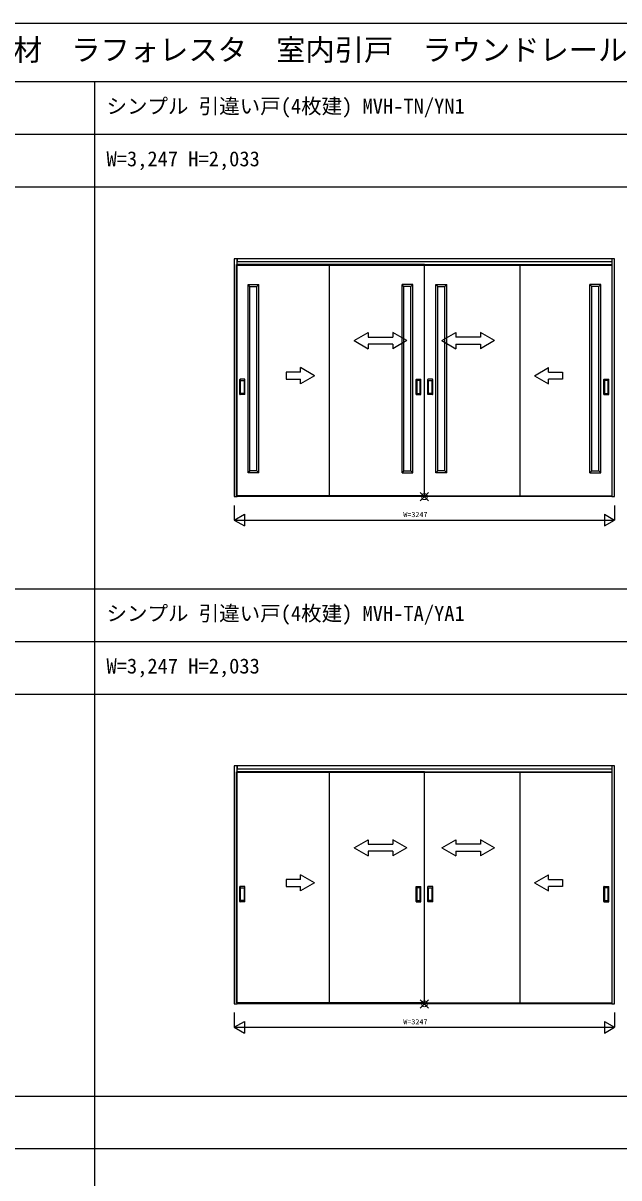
# Model space of a CAD drawing. Units: millimetres, scale not verified. Extents: x -14341 to 14340, y -10000 to 10000.
# Drawn here: x -9253 to -4165, y 130 to 10000 of the extents above; entities that cross this region are included whole.
import ezdxf
from ezdxf.enums import TextEntityAlignment as Align

# ---------------------------------------------------------------- set-up
doc = ezdxf.new("R2010")
doc.units = ezdxf.units.MM
doc.header["$LTSCALE"] = 50
for name, color, linetype in [('0-0_0', 7, 'Continuous'), ('0-1_YKK_A1', 4, 'Continuous'), ('0-4_YKK_F1', 7, 'Continuous'), ('0-6_YKK_N1', 2, 'Continuous')]:
    doc.layers.add(name, color=color, linetype=linetype)
doc.layers.add('0-5_YKK_IN', color=1, linetype='Continuous', lineweight=18)
doc.styles.add('ＭＳ ゴシック', font='')
doc.styles.get('ＭＳ ゴシック').set_extended_font_data('MS Gothic')

msp = doc.modelspace()

# ---------------------------------------------------------------- linework, layer by layer
at = {"layer": '0-1_YKK_A1'}
for p, q in [((-7430.16, 5960.6), (-7430.16, 7935.6)), ((-5826.16, 7935.6), (-7430.16, 7935.6)), ((-7425.66, 7961.6), (-4226.66, 7961.6)), ((-7425.66, 7931.6), (-4226.66, 7931.6)), ((-6640.16, 7935.6), (-6640.16, 5960.6)), ((-5826.16, 5960.6), (-5826.16, 7935.6)), ((-5826.16, 7935.6), (-4222.16, 7935.6)), ((-5012.16, 7935.6), (-5012.16, 5960.6)), ((-4222.16, 5960.6), (-4222.16, 7935.6)), ((-7331.66, 6156.1), (-7331.66, 7765.1)), ((-7331.66, 7765.1), (-7239.66, 7765.1)), ((-7315.66, 7749.1), (-7331.66, 7765.1)), ((-7315.66, 6172.1), (-7315.66, 7749.1)), ((-7255.66, 6172.1), (-7255.66, 7749.1)), ((-7239.66, 6156.1), (-7239.66, 7765.1)), ((-6016.66, 6156.1), (-6016.66, 7765.1)), ((-5924.66, 7765.1), (-6016.66, 7765.1)), ((-6000.66, 6172.1), (-6000.66, 7749.1)), ((-5940.66, 7749.1), (-5924.66, 7765.1)), ((-5940.66, 6172.1), (-5940.66, 7749.1)), ((-5924.66, 6156.1), (-5924.66, 7765.1)), ((-5727.66, 6156.1), (-5727.66, 7765.1)), ((-5727.66, 7765.1), (-5635.66, 7765.1)), ((-5711.66, 7749.1), (-5727.66, 7765.1)), ((-5711.66, 6172.1), (-5711.66, 7749.1)), ((-5651.66, 6172.1), (-5651.66, 7749.1)), ((-5635.66, 6156.1), (-5635.66, 7765.1)), ((-4412.66, 6156.1), (-4412.66, 7765.1)), ((-4320.66, 7765.1), (-4412.66, 7765.1)), ((-4396.66, 6172.1), (-4396.66, 7749.1)), ((-4336.66, 7749.1), (-4320.66, 7765.1)), ((-4336.66, 6172.1), (-4336.66, 7749.1)), ((-4320.66, 6156.1), (-4320.66, 7765.1)), ((-6425.66, 7286.55), (-6305.66, 7355.83)), ((-6305.66, 7355.83), (-6305.66, 7316.55)), ((-6305.66, 7316.55), (-6095.66, 7316.55)), ((-6095.66, 7355.83), (-6095.66, 7316.55)), ((-5975.66, 7286.55), (-6095.66, 7355.83)), ((-5676.66, 7286.55), (-5556.66, 7355.83)), ((-5556.66, 7355.83), (-5556.66, 7316.55)), ((-5346.66, 7316.55), (-5556.66, 7316.55)), ((-5346.66, 7355.83), (-5346.66, 7316.55)), ((-5226.66, 7286.55), (-5346.66, 7355.83)), ((-6425.66, 7286.55), (-6305.66, 7216.55)), ((-6305.66, 7256.55), (-6305.66, 7216.55)), ((-6095.66, 7256.55), (-6305.66, 7256.55)), ((-5975.66, 7286.55), (-6095.66, 7216.55)), ((-6095.66, 7256.55), (-6095.66, 7216.55)), ((-5676.66, 7286.55), (-5556.66, 7216.55)), ((-5556.66, 7256.55), (-5346.66, 7256.55)), ((-5556.66, 7256.55), (-5556.66, 7216.55)), ((-5226.66, 7286.55), (-5346.66, 7216.55)), ((-5346.66, 7256.55), (-5346.66, 7216.55)), ((-6765.15, 6986.55), (-6885.15, 7055.83)), ((-6885.15, 7016.55), (-6885.15, 7055.83)), ((-4887.16, 6986.55), (-4767.16, 7055.83)), ((-4767.16, 7016.55), (-4767.16, 7055.83)), ((-7401.16, 6826.6), (-7401.16, 6954.6)), ((-7360.16, 6955.6), (-7400.16, 6955.6)), ((-7395.16, 6836.6), (-7395.16, 6944.6)), ((-7394.16, 6945.6), (-7366.16, 6945.6)), ((-7365.16, 6944.6), (-7365.16, 6836.6)), ((-7359.16, 6826.6), (-7359.16, 6954.6)), ((-6765.15, 6986.55), (-6885.15, 6917.27)), ((-6885.15, 6917.27), (-6885.15, 6956.55)), ((-5897.16, 6826.6), (-5897.16, 6954.6)), ((-5896.16, 6955.6), (-5856.16, 6955.6)), ((-5891.16, 6944.6), (-5891.16, 6836.6)), ((-5862.16, 6945.6), (-5890.16, 6945.6)), ((-5861.16, 6836.6), (-5861.16, 6944.6)), ((-5855.16, 6826.6), (-5855.16, 6954.6)), ((-5797.16, 6826.6), (-5797.16, 6954.6)), ((-5756.16, 6955.6), (-5796.16, 6955.6)), ((-5791.16, 6836.6), (-5791.16, 6944.6)), ((-5790.16, 6945.6), (-5762.16, 6945.6)), ((-5761.16, 6944.6), (-5761.16, 6836.6)), ((-5755.16, 6826.6), (-5755.16, 6954.6)), ((-4887.16, 6986.55), (-4767.16, 6917.27)), ((-4767.16, 6917.27), (-4767.16, 6956.55)), ((-4293.16, 6826.6), (-4293.16, 6954.6)), ((-4292.16, 6955.6), (-4252.16, 6955.6)), ((-4287.16, 6944.6), (-4287.16, 6836.6)), ((-4258.16, 6945.6), (-4286.16, 6945.6)), ((-4257.16, 6836.6), (-4257.16, 6944.6)), ((-4251.16, 6826.6), (-4251.16, 6954.6)), ((-7360.16, 6825.6), (-7400.16, 6825.6)), ((-7366.16, 6835.6), (-7394.16, 6835.6)), ((-5896.16, 6825.6), (-5856.16, 6825.6)), ((-5890.16, 6835.6), (-5862.16, 6835.6)), ((-5756.16, 6825.6), (-5796.16, 6825.6)), ((-5762.16, 6835.6), (-5790.16, 6835.6)), ((-4292.16, 6825.6), (-4252.16, 6825.6)), ((-4286.16, 6835.6), (-4258.16, 6835.6)), ((-7315.66, 6172.1), (-7331.66, 6156.1)), ((-7239.66, 6156.1), (-7331.66, 6156.1)), ((-7255.66, 6172.1), (-7315.66, 6172.1)), ((-7255.66, 6172.1), (-7239.66, 6156.1)), ((-6000.66, 6172.1), (-6016.66, 6156.1)), ((-6016.66, 6156.1), (-5924.66, 6156.1)), ((-6000.66, 6172.1), (-5940.66, 6172.1)), ((-5940.66, 6172.1), (-5924.66, 6156.1)), ((-5711.66, 6172.1), (-5727.66, 6156.1)), ((-5635.66, 6156.1), (-5727.66, 6156.1)), ((-5651.66, 6172.1), (-5711.66, 6172.1)), ((-5651.66, 6172.1), (-5635.66, 6156.1)), ((-4396.66, 6172.1), (-4412.66, 6156.1)), ((-4412.66, 6156.1), (-4320.66, 6156.1)), ((-4396.66, 6172.1), (-4336.66, 6172.1)), ((-4336.66, 6172.1), (-4320.66, 6156.1)), ((-5826.16, 5960.6), (-7430.16, 5960.6)), ((-4226.66, 5956.6), (-7425.66, 5956.6)), ((-4226.66, 5952.6), (-7425.66, 5952.6)), ((-5826.16, 5960.6), (-4222.16, 5960.6)), ((-7430.16, 1625.6), (-7430.16, 3600.6)), ((-5826.16, 3600.6), (-7430.16, 3600.6)), ((-7425.66, 3626.6), (-4226.66, 3626.6)), ((-7425.66, 3596.6), (-4226.66, 3596.6)), ((-6640.16, 3600.6), (-6640.16, 1625.6)), ((-5826.16, 1625.6), (-5826.16, 3600.6)), ((-5826.16, 3600.6), (-4222.16, 3600.6)), ((-5012.16, 3600.6), (-5012.16, 1625.6)), ((-4222.16, 1625.6), (-4222.16, 3600.6)), ((-6425.66, 2951.55), (-6305.66, 3020.83)), ((-6305.66, 3020.83), (-6305.66, 2981.55)), ((-6305.66, 2981.55), (-6095.66, 2981.55)), ((-6095.66, 3020.83), (-6095.66, 2981.55)), ((-5975.66, 2951.55), (-6095.66, 3020.83)), ((-5676.66, 2951.55), (-5556.66, 3020.83)), ((-5556.66, 3020.83), (-5556.66, 2981.55)), ((-5346.66, 2981.55), (-5556.66, 2981.55)), ((-5346.66, 3020.83), (-5346.66, 2981.55)), ((-5226.66, 2951.55), (-5346.66, 3020.83)), ((-6425.66, 2951.55), (-6305.66, 2881.55)), ((-6305.66, 2921.55), (-6305.66, 2881.55)), ((-6095.66, 2921.55), (-6305.66, 2921.55)), ((-5975.66, 2951.55), (-6095.66, 2881.55)), ((-6095.66, 2921.55), (-6095.66, 2881.55)), ((-5676.66, 2951.55), (-5556.66, 2881.55)), ((-5556.66, 2921.55), (-5346.66, 2921.55)), ((-5556.66, 2921.55), (-5556.66, 2881.55)), ((-5226.66, 2951.55), (-5346.66, 2881.55)), ((-5346.66, 2921.55), (-5346.66, 2881.55)), ((-6765.15, 2651.55), (-6885.15, 2720.83)), ((-6885.15, 2681.55), (-6885.15, 2720.83)), ((-4887.16, 2651.55), (-4767.16, 2720.83)), ((-4767.16, 2681.55), (-4767.16, 2720.83)), ((-7401.16, 2491.6), (-7401.16, 2619.6)), ((-7360.16, 2620.6), (-7400.16, 2620.6)), ((-7395.16, 2501.6), (-7395.16, 2609.6)), ((-7394.16, 2610.6), (-7366.16, 2610.6)), ((-7365.16, 2609.6), (-7365.16, 2501.6)), ((-7359.16, 2491.6), (-7359.16, 2619.6)), ((-6765.15, 2651.55), (-6885.15, 2582.27)), ((-6885.15, 2582.27), (-6885.15, 2621.55)), ((-5897.16, 2491.6), (-5897.16, 2619.6)), ((-5896.16, 2620.6), (-5856.16, 2620.6)), ((-5891.16, 2609.6), (-5891.16, 2501.6)), ((-5862.16, 2610.6), (-5890.16, 2610.6)), ((-5861.16, 2501.6), (-5861.16, 2609.6)), ((-5855.16, 2491.6), (-5855.16, 2619.6)), ((-5797.16, 2491.6), (-5797.16, 2619.6)), ((-5756.16, 2620.6), (-5796.16, 2620.6)), ((-5791.16, 2501.6), (-5791.16, 2609.6)), ((-5790.16, 2610.6), (-5762.16, 2610.6)), ((-5761.16, 2609.6), (-5761.16, 2501.6)), ((-5755.16, 2491.6), (-5755.16, 2619.6)), ((-4887.16, 2651.55), (-4767.16, 2582.27)), ((-4767.16, 2582.27), (-4767.16, 2621.55)), ((-4293.16, 2491.6), (-4293.16, 2619.6)), ((-4292.16, 2620.6), (-4252.16, 2620.6)), ((-4287.16, 2609.6), (-4287.16, 2501.6)), ((-4258.16, 2610.6), (-4286.16, 2610.6)), ((-4257.16, 2501.6), (-4257.16, 2609.6)), ((-4251.16, 2491.6), (-4251.16, 2619.6)), ((-7360.16, 2490.6), (-7400.16, 2490.6)), ((-7366.16, 2500.6), (-7394.16, 2500.6)), ((-5896.16, 2490.6), (-5856.16, 2490.6)), ((-5890.16, 2500.6), (-5862.16, 2500.6)), ((-5756.16, 2490.6), (-5796.16, 2490.6)), ((-5762.16, 2500.6), (-5790.16, 2500.6)), ((-4292.16, 2490.6), (-4252.16, 2490.6)), ((-4286.16, 2500.6), (-4258.16, 2500.6)), ((-5826.16, 1625.6), (-7430.16, 1625.6)), ((-4226.66, 1621.6), (-7425.66, 1621.6)), ((-4226.66, 1617.6), (-7425.66, 1617.6)), ((-5826.16, 1625.6), (-4222.16, 1625.6))]:
    msp.add_line(p, q, dxfattribs=at)
for points in [[(-7449.66, 5952.6), (-7425.66, 5952.6), (-7425.66, 7985.6), (-7449.66, 7985.6)], [(-4226.66, 5952.6), (-4202.66, 5952.6), (-4202.66, 7985.6), (-4226.66, 7985.6)], [(-7449.66, 1617.6), (-7425.66, 1617.6), (-7425.66, 3650.6), (-7449.66, 3650.6)], [(-4226.66, 1617.6), (-4202.66, 1617.6), (-4202.66, 3650.6), (-4226.66, 3650.6)]]:
    msp.add_lwpolyline(points, close=True, dxfattribs=at)
for points in [[(-4226.66, 7985.6), (-7425.66, 7985.6), (-7425.66, 7955.6)], [(-7315.66, 7749.1), (-7255.66, 7749.1), (-7239.66, 7765.1)], [(-5940.66, 7749.1), (-6000.66, 7749.1), (-6016.66, 7765.1)], [(-5711.66, 7749.1), (-5651.66, 7749.1), (-5635.66, 7765.1)], [(-4336.66, 7749.1), (-4396.66, 7749.1), (-4412.66, 7765.1)], [(-6885.15, 7016.55), (-7005.15, 7016.55), (-7005.15, 6956.55), (-6885.15, 6956.55)], [(-4767.16, 7016.55), (-4647.16, 7016.55), (-4647.16, 6956.55), (-4767.16, 6956.55)], [(-4226.66, 3650.6), (-7425.66, 3650.6), (-7425.66, 3620.6)], [(-6885.15, 2681.55), (-7005.15, 2681.55), (-7005.15, 2621.55), (-6885.15, 2621.55)], [(-4767.16, 2681.55), (-4647.16, 2681.55), (-4647.16, 2621.55), (-4767.16, 2621.55)]]:
    msp.add_lwpolyline(points, dxfattribs=at)
for centre, start, end in [((-7400.16, 6954.6), 90, 180), ((-7394.16, 6944.6), 90, 180), ((-7366.16, 6944.6), 0, 90), ((-7360.16, 6954.6), 0, 90), ((-5896.16, 6954.6), 90, 180), ((-5890.16, 6944.6), 90, 180), ((-5862.16, 6944.6), 360, 90), ((-5856.16, 6954.6), 0, 90), ((-5796.16, 6954.6), 90, 180), ((-5790.16, 6944.6), 90, 180), ((-5762.16, 6944.6), 0, 90), ((-5756.16, 6954.6), 0, 90), ((-4292.16, 6954.6), 90, 180), ((-4286.16, 6944.6), 90, 180), ((-4258.16, 6944.6), 360, 90), ((-4252.16, 6954.6), 0, 90), ((-7400.16, 6826.6), 180, 270), ((-7394.16, 6836.6), 180, 270), ((-7366.16, 6836.6), 270, 0), ((-7360.16, 6826.6), 270, 0), ((-5896.16, 6826.6), 180, 270), ((-5890.16, 6836.6), 180, 270), ((-5862.16, 6836.6), 270, 360), ((-5856.16, 6826.6), 270, 0), ((-5796.16, 6826.6), 180, 270), ((-5790.16, 6836.6), 180, 270), ((-5762.16, 6836.6), 270, 0), ((-5756.16, 6826.6), 270, 0), ((-4292.16, 6826.6), 180, 270), ((-4286.16, 6836.6), 180, 270), ((-4258.16, 6836.6), 270, 360), ((-4252.16, 6826.6), 270, 0), ((-7400.16, 2619.6), 90, 180), ((-7394.16, 2609.6), 90, 180), ((-7366.16, 2609.6), 0, 90), ((-7360.16, 2619.6), 0, 90), ((-5896.16, 2619.6), 90, 180), ((-5890.16, 2609.6), 90, 180), ((-5862.16, 2609.6), 360, 90), ((-5856.16, 2619.6), 0, 90), ((-5796.16, 2619.6), 90, 180), ((-5790.16, 2609.6), 90, 180), ((-5762.16, 2609.6), 0, 90), ((-5756.16, 2619.6), 0, 90), ((-4292.16, 2619.6), 90, 180), ((-4286.16, 2609.6), 90, 180), ((-4258.16, 2609.6), 360, 90), ((-4252.16, 2619.6), 0, 90), ((-7400.16, 2491.6), 180, 270), ((-7394.16, 2501.6), 180, 270), ((-7366.16, 2501.6), 270, 0), ((-7360.16, 2491.6), 270, 0), ((-5896.16, 2491.6), 180, 270), ((-5890.16, 2501.6), 180, 270), ((-5862.16, 2501.6), 270, 360), ((-5856.16, 2491.6), 270, 0), ((-5796.16, 2491.6), 180, 270), ((-5790.16, 2501.6), 180, 270), ((-5762.16, 2501.6), 270, 0), ((-5756.16, 2491.6), 270, 0), ((-4292.16, 2491.6), 180, 270), ((-4286.16, 2501.6), 180, 270), ((-4258.16, 2501.6), 270, 360), ((-4252.16, 2491.6), 270, 0)]:
    msp.add_arc(centre, 1, start, end, dxfattribs=at)
at = {"layer": '0-4_YKK_F1'}
for p, q in [((-14340.8, 10000.1), (14340.22, 10000.1)), ((-14340.8, 9500.1), (14159.2, 9500.1)), ((-8640.8, -9999.9), (-8640.8, 9500.1)), ((-14340.8, 9050.1), (14159.2, 9050.1)), ((-14340.8, 8600.1), (14159.2, 8600.1)), ((-14340.8, 5165.1), (14159.2, 5165.1)), ((-14340.8, 4715.1), (14159.2, 4715.1)), ((-14340.8, 4265.1), (14159.2, 4265.1)), ((-14340.8, 830.1), (14159.2, 830.1)), ((-14340.8, 380.1), (14159.2, 380.1))]:
    msp.add_line(p, q, dxfattribs=at)
at = {"layer": '0-5_YKK_IN'}
for p, q in [((-5861.51, 5917.24), (-5790.8, 5987.96)), ((-5861.51, 5987.96), (-5790.8, 5917.24)), ((-5861.51, 1582.24), (-5790.8, 1652.96)), ((-5861.51, 1652.96), (-5790.8, 1582.24))]:
    msp.add_line(p, q, dxfattribs=at)
for centre in [(-5826.16, 5952.6), (-5826.16, 1617.6)]:
    msp.add_circle(centre, 25, dxfattribs=at)
at = {"layer": '0-6_YKK_N1'}
for p, q in [((-4202.66, 5877.6), (-4202.66, 5752.6)), ((-7449.66, 5752.6), (-7363.05, 5802.6)), ((-7449.66, 5752.6), (-7363.05, 5702.6)), ((-7363.05, 5802.6), (-7363.05, 5702.6)), ((-4289.26, 5802.6), (-4202.66, 5752.6)), ((-4202.66, 1542.6), (-4202.66, 1417.6)), ((-7449.66, 1417.6), (-7363.05, 1467.6)), ((-7449.66, 1417.6), (-7363.05, 1367.6)), ((-7363.05, 1467.6), (-7363.05, 1367.6)), ((-4289.26, 1467.6), (-4202.66, 1417.6))]:
    msp.add_line(p, q, dxfattribs=at)
for points in [[(-7449.66, 5877.6), (-7449.66, 5752.6), (-4202.66, 5752.6)], [(-4289.26, 5802.6), (-4289.26, 5702.6), (-4202.66, 5752.6)], [(-7449.66, 1542.6), (-7449.66, 1417.6), (-4202.66, 1417.6)], [(-4289.26, 1467.6), (-4289.26, 1367.6), (-4202.66, 1417.6)]]:
    msp.add_lwpolyline(points, dxfattribs=at)

# ---------------------------------------------------------------- texts
at = {"layer": '0-0_0', "style": 'ＭＳ ゴシック'}
for s, height, p in [('ＭＶＨＳＭ＿Ｈ０９  木質インテリア建材  ラフォレスタ  室内引戸  ラウンドレール  シンプル  引違い戸（４枚建）  呼称幅３２４', 183.3, (-13840.8, 9625.1)), ('シンプル 引違い戸(4枚建) MVH-TN/YN1', 128.3, (-8540.8, 9187.6)), ('W=3,247 H=2,033', 128.3, (-8540.8, 8737.6)), ('シンプル 引違い戸(4枚建) MVH-TA/YA1', 128.3, (-8540.8, 4852.6)), ('W=3,247 H=2,033', 128.3, (-8540.8, 4402.6))]:
    msp.add_text(s, height=height, dxfattribs=at).set_placement(p, align=Align.BOTTOM_LEFT)
at = {"layer": '0-6_YKK_N1', "style": 'ＭＳ ゴシック'}
for p in [(-6006.16, 5764.6), (-6006.16, 1429.6)]:
    msp.add_text('W=3247', height=43.99, dxfattribs=at).set_placement(p, align=Align.BOTTOM_LEFT)

doc.saveas('drawing.dxf')
